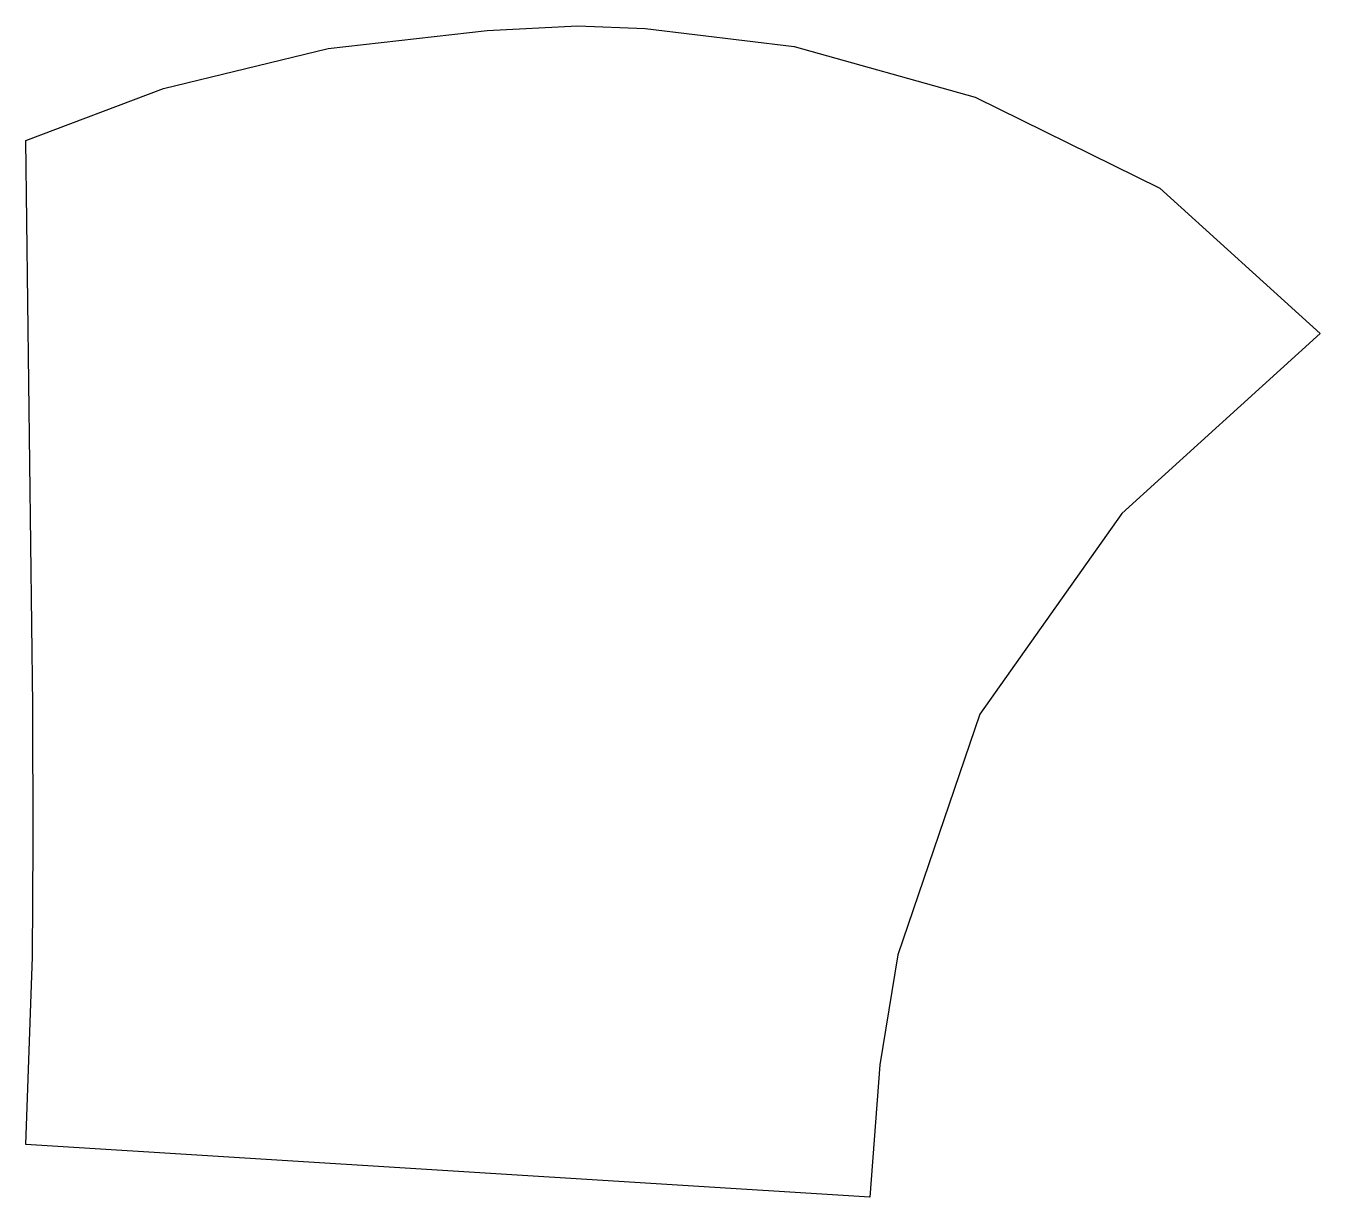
# Model space of a CAD drawing. Header units: millimetres. Extents: x -59 to 53, y -50 to 51.
import ezdxf

# ---------------------------------------------------------------- set-up
doc = ezdxf.new("R2010")
doc.units = ezdxf.units.MM
doc.layers.get('0').update_dxf_attribs({"linetype": 'CONTINUOUS'})

msp = doc.modelspace()

# ---------------------------------------------------------------- linework, layer by layer
msp.add_line((13.73, -49.54), (-59, -45))
for points in [[(-59, 41.49), (-47.14, 45.97), (-32.95, 49.42), (-19.25, 50.96), (-11.46, 51.37), (-5.64, 51.13), (7.2, 49.59), (22.79, 45.23), (38.7, 37.39), (52.52, 24.86)], [(-59, -45), (-58.43, -28.85), (-58.36, -19.02), (-58.41, -7.16), (-59, 41.49)], [(52.52, 24.86), (35.42, 9.35), (23.2, -7.93), (16.12, -28.65), (14.57, -38.14), (13.73, -49.54)]]:
    msp.add_lwpolyline(points)

doc.saveas('drawing.dxf')
